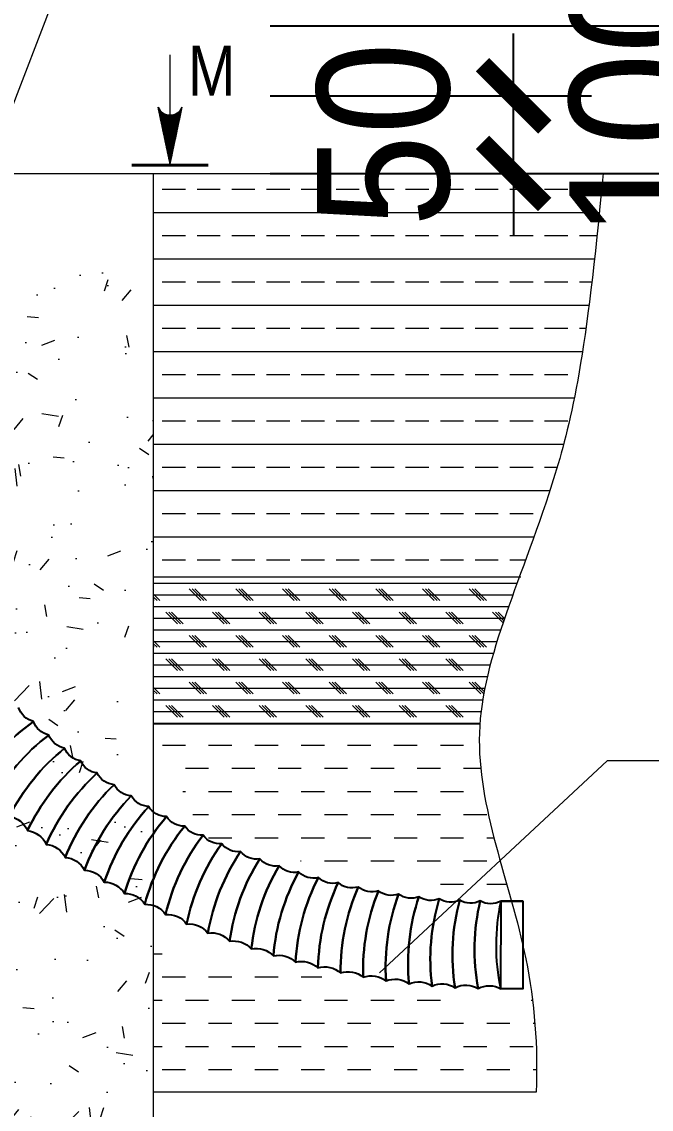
# Model space of a CAD drawing. Header units: inches. Extents: x 245672 to 1592568, y 1207716 to 2415717.
# Drawn here: x 612676.8 to 612680.84, y 1207744.6 to 1207751.59 of the extents above; entities that cross this region are included whole.
import ezdxf

# ---------------------------------------------------------------- set-up
doc = ezdxf.new("R2010")
doc.units = ezdxf.units.IN
doc.header["$MEASUREMENT"] = 0
doc.layers.add('A', color=7, linetype='Continuous', lineweight=18)
doc.layers.add('KHUNG 1', color=7, linetype='Continuous', lineweight=15)
doc.layers.add('Ac2d_SSO', color=102, linetype='Continuous')
doc.styles.add('ARIAL_0.9', font='arial.ttf', dxfattribs={"width": 0.9})
doc.styles.add('KYTHUAT02', font='', dxfattribs={"height": 24})
doc.styles.get('KYTHUAT02').set_extended_font_data('VNI-Helve-Condense')
doc.dimstyles.new('A3-1', dxfattribs={"dimscale": 0.5, "dimtxt": 1.7, "dimasz": 0.8, "dimexe": 1, "dimexo": 2.5, "dimgap": 0.8, "dimtad": 1, "dimdec": 3, "dimdsep": 46, "dimtxsty": 'ARIAL_0.9', "dimblk": 'ARCHTICK', "dimcen": 0.5, "dimdle": 1, "dimclrd": 256, "dimclre": 256, "dimclrt": 256, "dimazin": 0, "dimtfac": 1, "dimtdec": 3, "dimtix": 1, "dimtmove": 2, "dimatfit": 3, "dimldrblk": 'DOT', "dimfxl": 1, "dimlwd": -1, "dimlwe": -1, "dimarcsym": 0})
pattern_1 = [(180, (2139502.385967404, -328357.3976902366), (0, 24.82824088289969), []), (180, (2139502.385967404, -328344.9835698009), (0, 24.82824088289969), [12.41412044144985, -6.207060220724923])]
pattern_2 = [(180, (2139502.385967404, -328357.3976902366), (-12.41412044144985, 12.41412044144985), [12.41412044144985, -12.41412044144985])]

# ---------------------------------------------------------------- blocks, each defined once
blk = doc.blocks.new('CT MONG TRU')
h = blk.add_hatch()
h.set_pattern_fill('ANSI31,_O', scale=0.06696428571428571, angle=20)
h.set_pattern_definition([(65, (61674.18183547258, 109524.1101511866), (-0.1926915551679486, 0.08985354783661083), [])])
h.paths.add_polyline_path([(245.4828214272857, 1166.828173741698), (251.9305045455694, 1197.309686198831, -0.6367671985560525), (239.0351383462548, 1197.309686198831)])
at = {"lineweight": 5, "ltscale": 0.15}
h = blk.add_hatch(dxfattribs=at)
h.set_pattern_fill('BRASS', color=8, scale=99.31296353159877, style=0)
h.set_pattern_definition(pattern_1)
edge = h.paths.add_edge_path()
edge.add_line((236.4594369754195, 1161.844030722976), (477.4476089762464, 1161.844030722976))
edge.add_spline(control_points=[(477.4476089775562, 1161.844030722976), (473.4733916521072, 1118.150994196534), (469.7270968928933, 1087.245067551732), (465.9907229691744, 1063.792184218764)], knot_values=[2.510018210348833, 2.510018210348833, 2.510018210348833, 2.510018210348833, 6.4476055352252, 6.4476055352252, 6.4476055352252, 6.4476055352252], degree=3, periodic=0)
edge.add_line((465.9907229691744, 1063.792184218764), (236.4594369785044, 1063.792184218824))
edge.add_line((236.4594369754195, 1063.792184218764), (236.4594369749248, 1161.844030754246))
at = {"linetype": 'Continuous', "lineweight": 5}
h = blk.add_hatch(dxfattribs=at)
h.set_pattern_fill('AR-CONC,_O', color=8, scale=0.3940990616333282, angle=-1.27e-14)
h.set_pattern_definition([(49.99999999999996, (-18305.71639937162, 1198.369925156236), (71.7988070953037, -6.281578654175084), [7.507587124114903, -82.58345836526394]), (355, (-18305.71639937162, 1198.369925156236), (-13.88916464631705, 75.29524367868106), [6.00606969929195, -66.0667666922115]), (100.4509999999996, (-18299.73318739235, 1197.846463084221), (57.90990202060843, 69.01332234631352), [6.380463807843599, -70.18510188627951]), (46.18419999999995, (-18305.71639937162, 1218.390157476068), (106.831995644051, -16.56884198716847), [11.26138068617235, -123.8751875478962]), (96.63559999999949, (-18296.81374096125, 1217.009431421757), (93.56078603092274, 97.51017940037305), [9.570695711765149, -105.2776528294171]), (351.1840000000001, (-18305.71639937162, 1218.390157476068), (93.56093237870161, 97.51000677337724), [9.009104548937886, -99.10015003831674]), (20.99999999999995, (-18295.70628318191, 1213.38509939611), (59.75128187277452, -40.3027448849019), [7.50758712411492, -82.58345836526402]), (326, (-18295.70628318191, 1213.38509939611), (24.35612137884409, 72.5883046129573), [6.006069699291921, -66.0667666922112]), (71.45139999999995, (-18290.72703858465, 1210.026547789574), (84.10723874958394, 32.28572135221892), [6.380463807843633, -70.18510188627998]), (37.49999999999998, (-18305.71639937162, 1198.369925156236), (1.217215642815892, 33.32306147627927), [0, -65.26595739897249, 0, -67.06777830876008, 0, -66.31701959634856]), (7.499999999999932, (-18305.71639937162, 1198.369925156236), (26.33356629396722, 39.48107052970838), [0, -38.23864375215866, 0, -63.76443997414945, 0, -25.27554331785356]), (327.5, (-18328.03895839304, 1198.369925156236), (53.43612632156857, -2.25769263185019), [0, -25.02529041371636, 0, -78.07890609079504, 0, -103.6047023127856]), (317.4999999999999, (-18338.0490745604, 1198.369925156236), (58.37757138474285, 10.02055625686478), [0, -32.53287753783126, 0, -51.85240173722033, 0, -73.57435381632607])])
h.paths.add_polyline_path([(-127.6880959644914, 1088.541605249047), (-131.6290865838528, 1088.541605249047, -1.000000825906526), (-131.6290865838528, 1096.423586472869), (-127.6880959644914, 1096.423586472869), (-127.6880959644914, 1114.552143320441), (-236.4594369679689, 1114.552143320441), (-236.4594369679689, 294.8260951191187), (-165.5216058790684, 294.8260951191187), (-165.5216058790684, 313.7428500801325), (-137.1464734449983, 313.7428500801325, 0.414213562373123), (-127.6880959644914, 323.2012275606394), (-127.6880959644914, 379.1632943153381), (-131.6290865838528, 379.1632943153381, -1), (-131.6290865838528, 387.0452755540609), (-127.6880959644914, 387.0452755540609), (-127.6880959644914, 615.6227313131094), (-131.6290865838528, 615.6227313131094, -1.000000825906526), (-131.6290865838528, 623.5047125220299), (-127.6880959644914, 623.5047125220299), (-127.6880959644914, 852.0821682810783), (-131.6290865838528, 852.0821682810783, -1.000000825906526), (-131.6290865838528, 859.9641495049), (-127.6880959644914, 859.9641495049)])
edge = h.paths.add_edge_path()
edge.add_spline(control_points=[(-19.4513978511095, 1096.423586472869), (-18.58307502418756, 1102.461074262857), (-17.69263436645269, 1108.504854813218), (-16.79817713797092, 1114.552143320441)], knot_values=[82.32454940907334, 82.32454940907334, 82.32454940907334, 82.32454940907334, 84.6024894954641, 84.6024894954641, 84.6024894954641, 84.6024894954641], degree=3, periodic=0)
edge.add_line((-16.79817713797092, 1114.552143320441), (-108.7713410065626, 1114.552143320441))
edge.add_line((-108.7713410258293, 1114.552143320441), (-108.7713410258293, 1096.423586485992))
edge.add_line((-108.7713410258293, 1096.423586472869), (-19.45139786071374, 1096.423586472869))
edge = h.paths.add_edge_path()
edge.add_spline(control_points=[(-11.22041890025139, 1114.552143320441), (-12.11586678028107, 1108.499692082405), (-13.00737216323614, 1102.455890744925), (-13.87682240456343, 1096.423586472869)], knot_values=[82.4235550418777, 82.4235550418777, 82.4235550418777, 82.4235550418777, 84.70391286946223, 84.70391286946223, 84.70391286946223, 84.70391286946223], degree=3, periodic=0)
edge.add_line((-13.87682240456343, 1096.423586472869), (108.7713410197177, 1096.423586472869))
edge.add_line((108.7713410109282, 1096.423586472869), (108.7713410109282, 1114.552143307318))
edge.add_line((108.7713410109282, 1114.552143320441), (-11.22041888316747, 1114.552143320441))
edge = h.paths.add_edge_path()
edge.add_line((108.7713410109282, 1088.541605249047), (-14.99977619390148, 1088.541605249047))
edge.add_spline(control_points=[(-14.99977619200945, 1088.541605249047), (-15.81044188886881, 1082.776686027646), (-16.59365708380938, 1077.023441687226), (-20.38457971066236, 1047.617850586772), (-22.6652000695467, 1024.19242221117), (-24.09604644030333, 989.1227089464664), (-24.2421116232872, 977.4449125379324), (-23.73640203475952, 954.0649757236242), (-23.06966435164213, 942.3742860406637), (-20.65091572701931, 916.4751629829407), (-18.76500111818314, 902.2395919412374), (-15.34293293952942, 878.6412988603115), (-13.91318738460541, 869.3072220236063), (-12.51208402216434, 859.9641495049)], knot_values=[52.30144931786084, 52.30144931786084, 52.30144931786084, 52.30144931786084, 54.48455246113113, 54.48455246113113, 63.487133585918, 63.487133585918, 67.98842414831144, 67.98842414831144, 72.48971471070487, 72.48971471070487, 77.9012907011634, 77.9012907011634, 81.42950585847946, 81.42950585847946, 81.42950585847946, 81.42950585847946], degree=3, periodic=0)
edge.add_line((-12.51208402216434, 859.9641495049), (108.7713410212018, 859.9641495049))
edge.add_line((108.7713410109282, 859.9641495049), (108.7713410109282, 1088.541605252113))
edge = h.paths.add_edge_path()
edge.add_line((-20.57147535681725, 1088.541605249047), (-108.7713410020224, 1088.541605249047))
edge.add_line((-108.7713410258293, 1088.541605249047), (-108.7713410258293, 859.9641495018351))
edge.add_line((-108.7713410258293, 859.9641495049), (-18.09185464426986, 859.9641495049))
edge.add_spline(control_points=[(-18.09185461699963, 859.9641495049), (-22.10236436873674, 886.6783671081066), (-33.06818334758282, 955.9727835655212), (-28.30075540393591, 1031.30072684586), (-21.617885440588, 1081.078075692058), (-20.57147535681725, 1088.541605249047)], knot_values=[52.40460813171924, 52.40460813171924, 52.40460813171924, 52.40460813171924, 62.50412394350065, 78.5139923290543, 81.33278171510537, 81.33278171510537, 81.33278171510537, 81.33278171510537], degree=3, periodic=0)
edge = h.paths.add_edge_path()
edge.add_line((-16.91723902523518, 852.0821682810783), (-108.771341000509, 852.0821682810783))
edge.add_line((-108.7713410258293, 852.0821682810783), (-108.7713410258293, 623.5047125338662))
edge.add_line((-108.7713410258293, 623.5047125220299), (-45.4668572794179, 623.5047125220299))
edge.add_spline(control_points=[(-45.46685724705458, 623.5047125220299), (-30.69409367442131, 658.0986092239618), (-1.284347325563431, 731.65340693295), (-10.73078161478043, 810.1754933595657), (-16.91723902523518, 852.0821682810783)], knot_values=[21.49467846649953, 21.49467846649953, 21.49467846649953, 21.49467846649953, 35.55567855554222, 51.4109634958385, 51.4109634958385, 51.4109634958385, 51.4109634958385], degree=3, periodic=0)
edge = h.paths.add_edge_path()
edge.add_spline(control_points=[(-11.33955681324005, 852.0821682810783), (-9.892772532999516, 842.257523342967), (-8.511119209229946, 832.4265682846308), (-4.856427319347858, 802.2898009866476), (-3.206144355237484, 782.0049985051155), (-3.666526950895786, 751.7916388958693), (-4.310090504586697, 741.7562668323517), (-6.8705083578825, 721.7955656051636), (-8.815990887582302, 711.9026013612747), (-13.99644834548235, 691.2623158544302), (-17.34461863338947, 680.5237199515104), (-26.58263345062733, 654.2757925093174), (-32.92799808084965, 638.8559413999319), (-39.4648914411664, 623.5047125220299)], knot_values=[21.78789284123105, 21.78789284123105, 21.78789284123105, 21.78789284123105, 25.49632252941146, 25.49632252941146, 33.16446823826972, 33.16446823826972, 36.99854109269885, 36.99854109269885, 40.83261394712797, 40.83261394712797, 45.08627008805878, 45.08627008805878, 51.30953023813171, 51.30953023813171, 51.30953023813171, 51.30953023813171], degree=3, periodic=0)
edge.add_line((-39.4648914411664, 623.5047125220299), (108.7713410092402, 623.5047125220299))
edge.add_line((108.7713410109282, 623.5047125220299), (108.7713410109282, 852.0821682692422))
edge.add_line((108.7713410109282, 852.0821682810783), (-11.3395568319832, 852.0821682810783))
edge = h.paths.add_edge_path()
edge.add_line((-108.7713410258293, 615.6227313131094), (-108.7713410258293, 466.6705687371867))
edge.add_line((-108.7713410258293, 466.6705687195063), (-105.5766911185928, 466.6705687195063))
edge.add_line((-105.5766911059618, 466.6705687195063), (-105.5766911059618, 469.0163106608161))
edge.add_line((-105.5766911059618, 469.0163106620312), (-91.49436981699549, 469.0163106620312))
edge.add_spline(control_points=[(-92.96552113443613, 460.7590827941895), (-92.63342399895191, 467.5505106449127), (-90.00787480920553, 521.2433184534311), (-67.71902564167976, 571.7111874222755), (-48.84544519335032, 615.6227313131094)], knot_values=[0, 0, 0, 0, 2.583731400876506, 20.42689645168787, 20.42689645168787, 20.42689645168787, 20.42689645168787], degree=3, periodic=0)
edge.add_line((-48.84544519335032, 615.6227313131094), (-108.7713410021388, 615.6227313131094))
edge = h.paths.add_edge_path()
edge.add_spline(control_points=[(-42.83707118779421, 615.6227313131094), (-47.57718347758055, 604.5836951881647), (-52.35741735994816, 593.5711167007685), (-64.62287295609713, 563.9923722296953), (-71.72790660709143, 545.4094805270433), (-79.7847475707531, 517.2642380148172), (-82.03763122856617, 507.8376436233521), (-84.56063206493855, 493.5984288454056), (-85.25897011905909, 488.8354074954987), (-86.33626540750265, 479.2696661800146), (-86.69774717092514, 474.4528198540211), (-87.1527693644166, 466.6458378732204), (-87.29718456417322, 463.7106063067913), (-87.44154081493616, 460.7590827941895)], knot_values=[0.0341787688791016, 0.0341787688791016, 0.0341787688791016, 0.0341787688791016, 4.515293789385733, 4.515293789385733, 12.05704516847842, 12.05704516847842, 15.82792085802476, 15.82792085802476, 17.71335870279793, 17.71335870279793, 19.5987965475711, 19.5987965475711, 20.72205009115662, 20.72205009115662, 20.72205009115662, 20.72205009115662], degree=3, periodic=0)
edge.add_line((-87.44154081493616, 460.7590827941895), (-83.50714366210742, 460.7590827941895))
edge.add_arc((-83.50714363902807, 456.8180921673775), 3.940990616333291, -90, 90, ccw=False)
edge.add_line((-83.50714363902807, 452.8771015703678), (-87.44813425507162, 452.8771015703678))
edge.add_line((-87.44813425838947, 452.8771015703678), (-87.44813425838947, 439.0305048995087))
edge.add_line((-87.44813425838947, 439.030504912138), (-92.96552112069912, 439.030504912138))
edge.add_line((-92.96552113443613, 439.030504912138), (-92.96552113443613, 387.0452755675906))
edge.add_line((-92.96552113443613, 387.0452755540609), (108.7713410075814, 387.0452755540609))
edge.add_line((108.7713410109282, 387.0452755540609), (108.7713410109282, 615.622731301273))
edge.add_line((108.7713410109282, 615.6227313131094), (-42.83707117618198, 615.6227313131094))
h.paths.add_polyline_path([(-92.96552113443613, 379.1632943153381), (-92.96552113443613, 294.8260951191187), (137.14647346735, 294.8260951191187, -0.4142135623730951), (108.7713410109282, 323.2012275606394), (108.7713410109282, 379.1632943153381)])
h.paths.add_polyline_path([(127.6880959719419, 323.2012275606394, 0.4142135623730397), (137.14647346735, 313.7428500801325), (165.5216059014201, 313.7428500801325), (165.5216059014201, 294.8260951191187), (236.4594369754195, 294.8260951191187), (236.4594369754195, 1114.552143320441), (127.6880959719419, 1114.552143320441)])
at = {"lineweight": 5, "ltscale": 0.15}
h = blk.add_hatch(dxfattribs=at)
h.set_pattern_fill('BRASS', color=8, scale=99.31296353159877, style=0)
h.set_pattern_definition(pattern_1)
edge = h.paths.add_edge_path()
edge.add_line((236.4594369754195, 1063.792184218764), (465.9907229660894, 1063.792184218644))
edge.add_spline(control_points=[(465.9907229691744, 1063.792184218764), (465.2004735320807, 1058.83185942471), (464.4106678441167, 1054.204931423068), (463.6192434430122, 1049.860934063792)], knot_values=[6.4476055352252, 6.4476055352252, 6.4476055352252, 6.4476055352252, 7.280411960063686, 7.280411960063686, 7.280411960063686, 7.280411960063686], degree=3, periodic=0)
edge.add_spline(control_points=[(463.6192434430122, 1049.860934063792), (460.7243179827929, 1033.971168294549), (457.8077336773276, 1021.867012456059), (454.7685453221202, 1011.078540951014)], knot_values=[7.280411960063686, 7.280411960063686, 7.280411960063686, 7.280411960063686, 10.32670731751736, 10.32670731751736, 10.32670731751736, 10.32670731751736], degree=3, periodic=0)
edge.add_spline(control_points=[(454.7685453221202, 1011.078540951014), (453.7512462735176, 1007.46734598279), (450.0936052873731, 995.1794385612011), (446.2154411002994, 983.5809546113014), (443.4113761261106, 975.5516210794449)], knot_values=[10.32670731751736, 10.32670731751736, 10.32670731751736, 10.32670731751736, 11.34638526018073, 13.944055590312, 13.944055590312, 13.944055590312, 13.944055590312], degree=3, periodic=0)
edge.add_spline(control_points=[(443.4113761261106, 975.5516210794449), (442.0397968068719, 971.6241556853056), (440.6636479198933, 967.768397256732), (439.2940031141043, 963.9778129756451)], knot_values=[13.944055590312, 13.944055590312, 13.944055590312, 13.944055590312, 15.21467914359291, 15.21467914359291, 15.21467914359291, 15.21467914359291], degree=3, periodic=0)
edge.add_spline(control_points=[(439.2940031141043, 963.9778129756451), (437.0144016444683, 957.6688621938229), (434.7528175413609, 951.5404530465603), (432.5603066310287, 945.5624657124281)], knot_values=[15.21467914359291, 15.21467914359291, 15.21467914359291, 15.21467914359291, 17.3294722580083, 17.3294722580083, 17.3294722580083, 17.3294722580083], degree=3, periodic=0)
edge.add_line((432.5603066310287, 945.5624657124281), (236.4594369964615, 945.5624657124883))
edge.add_line((236.4594369754195, 945.5624657124281), (236.4594369751867, 1063.792184201136))
h = blk.add_hatch(dxfattribs=at)
h.set_pattern_fill('CORK', color=8, scale=50.00000000000006, style=0)
h.set_pattern_definition([(0, (8680.241775475442, 846.4749013185501), (0, 6.250000000000008), []), (135, (8683.366775490344, 843.3499013185501), (-12.4999999790246, -12.4999999790246), [8.8388348, -8.8388348]), (135, (8684.929275482893, 843.3499013185501), (-12.4999999790246, -12.4999999790246), [8.8388348, -8.8388348]), (135, (8686.491775467992, 843.3499013185501), (-12.4999999790246, -12.4999999790246), [8.8388348, -8.8388348])])
edge = h.paths.add_edge_path()
edge.add_line((236.4594369754195, 945.5624657124281), (432.560306609259, 945.5624657124883))
edge.add_spline(control_points=[(432.5603066310287, 945.5624657124281), (430.7881255373359, 940.7305280417204), (429.0610720440745, 935.9968654513359), (427.4061076790094, 931.3455722033978)], knot_values=[17.3294722580083, 17.3294722580083, 17.3294722580083, 17.3294722580083, 19.03883493930976, 19.03883493930976, 19.03883493930976, 19.03883493930976], degree=3, periodic=0)
edge.add_spline(control_points=[(427.4061076790094, 931.3455722033978), (424.2569672241807, 922.4948828071356), (421.3688483685255, 913.9424379914999), (418.9275120869279, 905.5786498486996)], knot_values=[19.03883493930976, 19.03883493930976, 19.03883493930976, 19.03883493930976, 22.29148693792387, 22.29148693792387, 22.29148693792387, 22.29148693792387], degree=3, periodic=0)
edge.add_spline(control_points=[(418.9275120869279, 905.5786498486996), (417.9253726154566, 902.1454144120216), (416.9985162168741, 898.7439677268267), (416.1597914919257, 895.3667298853397)], knot_values=[22.29148693792387, 22.29148693792387, 22.29148693792387, 22.29148693792387, 23.62666184917276, 23.62666184917276, 23.62666184917276, 23.62666184917276], degree=3, periodic=0)
edge.add_spline(control_points=[(416.1597914919257, 895.3667298853397), (416.0417755097151, 894.891522616148), (415.9255044460297, 894.4167946726084), (415.8110140711069, 893.9425249546766)], knot_values=[23.62666184917276, 23.62666184917276, 23.62666184917276, 23.62666184917276, 23.81453277188548, 23.81453277188548, 23.81453277188548, 23.81453277188548], degree=3, periodic=0)
edge.add_spline(control_points=[(415.8110140711069, 893.9425249546766), (414.9362808838487, 890.3189928233624), (414.165493555367, 886.7222069054842), (413.5146160051227, 883.1427494436502)], knot_values=[23.81453277188548, 23.81453277188548, 23.81453277188548, 23.81453277188548, 25.24991069674181, 25.24991069674181, 25.24991069674181, 25.24991069674181], degree=3, periodic=0)
edge.add_spline(control_points=[(413.5146160051227, 883.1427494436502), (413.0818552970886, 880.7628108263016), (412.702103830874, 878.3905327320099), (412.3800539597869, 876.0231469273567)], knot_values=[25.24991069674181, 25.24991069674181, 25.24991069674181, 25.24991069674181, 26.20427635389683, 26.20427635389683, 26.20427635389683, 26.20427635389683], degree=3, periodic=0)
edge.add_spline(control_points=[(412.3800539597869, 876.0231469273567), (412.1447435244918, 874.2933821231127), (411.940238289535, 872.5662291795015), (411.7683685645461, 870.840608254075)], knot_values=[26.20427635389683, 26.20427635389683, 26.20427635389683, 26.20427635389683, 26.90159747780404, 26.90159747780404, 26.90159747780404, 26.90159747780404], degree=3, periodic=0)
edge.add_spline(control_points=[(411.7683685645461, 870.840608254075), (411.7394746690989, 870.5505053699017), (411.7115031331778, 870.2604457736015), (411.6844626963139, 869.9704243540764)], knot_values=[26.90159747780404, 26.90159747780404, 26.90159747780404, 26.90159747780404, 27.01882767144187, 27.01882767144187, 27.01882767144187, 27.01882767144187], degree=3, periodic=0)
edge.add_spline(control_points=[(411.6844626963139, 869.9704243540764), (411.5841069594026, 868.8940623700619), (411.4965755790472, 867.8182261288166), (411.4223131537437, 866.7426533848047)], knot_values=[27.01882767144187, 27.01882767144187, 27.01882767144187, 27.01882767144187, 27.45390630163138, 27.45390630163138, 27.45390630163138, 27.45390630163138], degree=3, periodic=0)
edge.add_line((411.4223131537437, 866.7426533848047), (236.4594369755359, 866.7426533847449))
edge.add_line((236.4594369754195, 866.7426533848047), (236.4594369756524, 945.5624657120753))
h = blk.add_hatch(dxfattribs=at)
h.set_pattern_fill('DASH', color=8, scale=99.31296353159877, style=0)
h.set_pattern_definition(pattern_2)
edge = h.paths.add_edge_path()
edge.add_spline(control_points=[(411.4223131537437, 866.7426533848047), (411.314399458468, 865.1796955764294), (409.715019069612, 833.902615442872), (419.8907445147634, 802.5259731411934), (428.3395546451211, 772.1588785648346)], knot_values=[27.45390630163138, 27.45390630163138, 27.45390630163138, 27.45390630163138, 28.08613645848511, 40.1102647974751, 40.1102647974751, 40.1102647974751, 40.1102647974751], degree=3, periodic=0)
edge.add_line((428.3395546451211, 772.1588785648346), (264.3725446432073, 802.8863531655333))
edge.add_line((264.3725446686149, 802.8863531649113), (236.4594369962579, 866.7426533559956))
edge.add_line((236.4594369754195, 866.7426533848047), (411.4223131543549, 866.7426533848611))
h = blk.add_hatch(dxfattribs=at)
h.set_pattern_fill('DASH', color=8, scale=99.31296353159877, style=0)
h.set_pattern_definition(pattern_2)
edge = h.paths.add_edge_path()
edge.add_spline(control_points=[(438.8559926003218, 724.8669911623001), (441.466501429677, 706.6871311664581), (442.3249066472054, 688.2778457850218), (441.5634133964777, 669.6931225508451)], knot_values=[46.28603969684482, 46.28603969684482, 46.28603969684482, 46.28603969684482, 53.32827373120689, 53.32827373120689, 53.32827373120689, 53.32827373120689], degree=3, periodic=0)
edge.add_line((441.5634133964777, 669.6931225508451), (236.4594370011472, 669.6931225508451))
edge.add_line((236.4594369754195, 669.6931225508451), (236.459436976118, 746.5273908432317))
edge.add_line((236.4594369754195, 746.5273908674717), (438.8559925834124, 712.3313121802421))
at = {"color": 251}
for p, q in [((231.3199649974704, 1381.589705303311), (158.5957884341478, 1191.406622171402)), ((479.6364834010601, 847.1295934021473), (357.7392603084445, 733.4938587993383)), ((2271.846755631268, 847.1295934021473), (479.6364834010601, 847.1295934021473))]:
    blk.add_line(p, q, dxfattribs=at)
at = {"color": 7}
for p, q in [((245.4828214272857, 1193.204013094306), (245.4828214272857, 1225.452170938253)), ((245.4828214272857, 1166.828173741698), (239.0351383462548, 1197.309686198831)), ((245.4828214272857, 1166.828173741698), (251.9305045455694, 1197.309686198831)), ((225.0452674478292, 1166.828173741698), (265.9203754290938, 1166.828173741698)), ((225.0452674478292, 1166.777950525284), (265.9203754290938, 1166.777950525284)), ((225.0452674478292, 1166.727727323771), (265.9203754290938, 1166.727727323771)), ((225.0452674478292, 1166.677504107356), (265.9203754290938, 1166.677504107356)), ((225.0452674478292, 1166.627280905843), (265.9203754290938, 1166.627280905843)), ((225.0452674478292, 1166.577057659626), (265.9203754290938, 1166.577057659626)), ((225.0452674478292, 1166.526834443212), (265.9203754290938, 1166.526834443212)), ((225.0452674478292, 1166.476611241698), (265.9203754290938, 1166.476611241698)), ((225.0452674478292, 1166.426388025284), (265.9203754290938, 1166.426388025284)), ((225.0452674478292, 1166.376164808869), (265.9203754290938, 1166.376164808869)), ((225.0452674478292, 1166.325941592455), (265.9203754290938, 1166.325941592455)), ((225.0452674478292, 1166.275718390942), (265.9203754290938, 1166.275718390942)), ((225.0452674478292, 1166.225495174527), (265.9203754290938, 1166.225495174527)), ((225.0452674478292, 1166.175271973014), (265.9203754290938, 1166.175271973014)), ((225.0452674478292, 1166.125048726797), (265.9203754290938, 1166.125048726797)), ((225.0452674478292, 1166.074825510383), (265.9203754290938, 1166.074825510383)), ((225.0452674478292, 1166.024602308869), (265.9203754290938, 1166.024602308869)), ((225.0452674478292, 1165.974379092455), (265.9203754290938, 1165.974379092455))]:
    blk.add_line(p, q, dxfattribs=at)
blk.add_arc((245.4828214272857, 1200.319675669074), 7.115662587522265, 205.0247059876897, 334.9752940123103, dxfattribs=at)
at = {"layer": 'A', "linetype": 'Continuous', "ltscale": 16}
for p, q in [((158.9007416665554, 1161.844030722976), (477.4476089775562, 1161.844030722976)), ((158.9007416665554, 1161.844030722976), (236.4594369754195, 1161.844030722976)), ((236.4594369754195, 1161.844030722976), (236.4594369754195, 208.4395808130503)), ((236.4594369754195, 1161.844030722976), (477.4476089775562, 1161.844030722976)), ((433.2897087410092, 945.5624657124281), (236.4594369754195, 945.5624657124281)), ((411.4223131537437, 866.7426533848047), (236.4594369754195, 866.7426533848047)), ((441.5634133964777, 669.6931225508451), (236.4594369754195, 669.6931225508451))]:
    blk.add_line(p, q, dxfattribs=at)
blk.add_open_spline([(477.4476089775562, 1161.844030722976), (468.5290402621031, 1063.792184218764), (446.0372697114944, 966.3784366250038), (391.4378141611814, 863.8304953426123), (437.7358454093337, 759.6462520211935), (442.5531646236777, 693.8486253172159), (441.5634133964777, 669.6931225508451)], degree=3, knots=[2.510018210348833, 2.510018210348833, 2.510018210348833, 2.510018210348833, 11.34638526018073, 28.08613645848511, 44.17512671480186, 53.32827373120689, 53.32827373120689, 53.32827373120689, 53.32827373120689], dxfattribs=at)
at = {"layer": 'Ac2d_SSO', "color": 30}
for points in [[(434.4372676312923, 772.0129348933697), (434.4372676312923, 725.0129348784685), (422.7256050929427, 725.0129541903734), (422.7858342677355, 772.0129155814648), (434.4372676312923, 772.0129348933697), (422.7858342677355, 772.0129155814648, -0.2661546291830353), (411.6314316019416, 772.1160105466843, 0.1058387384353178), (410.5186429619789, 725.1291857659817, -0.2661571766813012), (422.7256050929427, 725.0129541903734, -0.1058387384385419), (422.7858342677355, 772.0129155814648, -0.2661546291830353), (411.6314316019416, 772.1160105466843, -0.2661546291825653), (400.6601996719837, 772.5398083776236, 0.1058387384365714), (398.1450572311878, 725.6071538776159, -0.2661571766810058), (410.5186429619789, 725.1291857659817, -0.1058387384353178), (411.6314316019416, 772.1160105466843, -0.2661546291825653), (400.6601996719837, 772.5398083776236, -0.2661546291835295), (389.7065117061138, 773.2909770458937, 0.1058387384377196), (385.7912579327822, 726.454337656498, -0.2661571766812038), (398.1450572311878, 725.6071538776159, -0.1058387384365714), (400.6601996719837, 772.5398083776236, -0.2661546291835295), (389.7065117061138, 773.2909770458937, -0.2661546291819972), (378.7801339104772, 774.3688467592001, 0.1058387384385317), (373.4682596698403, 727.6699817329645, -0.2661571766807442), (385.7912579327822, 726.454337656498, -0.1058387384377196), (389.7065117061138, 773.2909770458937, -0.2661546291819972), (378.7801339104772, 774.3688467592001, -0.2661546291819128), (367.8908081799746, 775.7724564820528, 0.1058387384369553), (361.1870494931936, 729.2530022710562, -0.2661571766818663), (373.4682596698403, 727.6699817329645, -0.1058387384385317), (378.7801339104772, 774.3688467592001, -0.2661546291819128), (367.8908081799746, 775.7724564820528, -0.2661546291826245), (357.0482434108853, 777.5005548149347, 0.1058387384361052), (348.9585772976279, 731.2019878327847, -0.2661571766825969), (361.1870494931936, 729.2530022710562, -0.1058387384369553), (367.8908081799746, 775.7724564820528, -0.2661546291826245), (357.0482434108853, 777.5005548149347, -0.2661546291830843), (346.2621067240834, 779.5516009479761, 0.105838738435675), (336.793745867908, 733.5152007341385, -0.2661571766806634), (348.9585772976279, 731.2019878327847, -0.1058387384361052), (357.0482434108853, 777.5005548149347, -0.2661546291830843), (346.2621067240834, 779.5516009479761, -0.2661546291835207), (335.5420149937272, 781.9237662255764, 0.105838738434547), (324.7034013420343, 736.1905785650015, -0.2661571766806031), (336.793745867908, 733.5152007341385, -0.105838738435675), (346.2621067240834, 779.5516009479761, -0.2661546291835207), (335.5420149937272, 781.9237662255764, -0.2661546291843888), (324.8975261747837, 784.6149356067181, 0.1058387384373713), (312.698323354125, 739.2257359027863, -0.2661571766816075), (324.7034013420343, 736.1905785650015, -0.105838738434547), (335.5420149937272, 781.9237662255764, -0.2661546291843888), (324.8975261747837, 784.6149356067181, -0.2661546291819915), (314.3381308466196, 787.6227096766233, 0.105838738434751), (300.7892156019807, 742.6179666668177, -0.2661571766787881), (312.698323354125, 739.2257359027863, -0.1058387384373713), (324.8975261747837, 784.6149356067181, -0.2661546291819915), (314.3381308466196, 787.6227096766233, -0.2661546291829086), (303.8732436671853, 790.944406747818, 0.1058387384359518), (288.9866961091757, 746.3642463386059, -0.266157176681463), (300.7892156019807, 742.6179666668177, -0.105838738434751), (314.3381308466196, 787.6227096766233, -0.2661546291829086), (303.8732436671853, 790.944406747818, -0.266154629181811), (293.5121950954199, 794.5770651847124, 0.1058387384378978), (277.3012880012393, 750.4612347781658, -0.266157176681236), (288.9866961091757, 746.3642463386059, -0.1058387384359518), (303.8732436671853, 790.944406747818, -0.266154629181811), (293.5121950954199, 794.5770651847124, -0.2661546291810311), (283.264222972095, 798.5174461007118, 0.1058387384371164), (265.7434098720551, 754.9052791297436, -0.2661571766835407), (277.3012880012393, 750.4612347781658, -0.1058387384378978), (293.5121950954199, 794.5770651847124, -0.2661546291810311), (283.264222972095, 798.5174461007118, -0.2661546291831329), (273.1384643018246, 802.7620363384485, 0.1058387384366588), (254.3233666419983, 759.6924171447754, -0.266157176681672), (265.7434098720551, 754.9052791297436, -0.1058387384371164), (283.264222972095, 798.5174461007118, -0.2661546291831329), (273.1384643018246, 802.7620363384485, -0.2661546291829571), (263.1439471766353, 807.3070514202118, 0.1058387384375444), (243.0513403788209, 764.81838054955, -0.2661571766800238), (254.3233666419983, 759.6924171447754, -0.1058387384366588), (273.1384643018246, 802.7620363384485, -0.2661546291829571), (263.1439471766353, 807.3070514202118, -0.2661546291816958), (253.2895826250315, 812.1484390646219, 0.1058387384353195), (231.937381118536, 770.2785991728306, -0.2661571766800514), (243.0513403788209, 764.81838054955, -0.1058387384375444), (263.1439471766353, 807.3070514202118, -0.2661546291816958), (253.2895826250315, 812.1484390646219, -0.2661546291823513), (243.5841567590833, 817.2818826586008, 0.1058387384363922), (220.9913980513811, 776.0682046562433, -0.2661571766795033), (231.937381118536, 770.2785991728306, -0.1058387384353195), (253.2895826250315, 812.1484390646219, -0.2661546291823513), (243.5841567590833, 817.2818826586008, -0.2661546291810443), (234.036322824657, 822.7028052955866, 0.105838738436881), (210.2231504768133, 782.1820350289345, -0.2661571766782066), (220.9913980513811, 776.0682046562433, -0.1058387384363922), (243.5841567590833, 817.2818826586008, -0.2661546291810443), (234.036322824657, 822.7028052955866, -0.2661546291807499), (224.6545936837792, 828.4063737392426, 0.1058387384355106), (199.6422393843532, 788.6146392524242, -0.2661571766808163), (210.2231504768133, 782.1820350289345, -0.105838738436881), (234.036322824657, 822.7028052955866, -0.2661546291807499), (224.6545936837792, 828.4063737392426, -0.2661546291826183), (215.4473339691758, 834.3875027000904, 0.1058387384353981), (189.2580985426903, 795.3602820932865, -0.2661571766784172), (199.6422393843532, 788.6146392524242, -0.1058387384355106), (224.6545936837792, 828.4063737392426, -0.2661546291826183), (215.4473339691758, 834.3875027000904, -0.2661546291815305), (206.4227528646588, 840.6408593952656, 0.1058387384352554), (179.0799864903092, 802.4129490852356, -0.2661571766822821), (189.2580985426903, 795.3602820932865, -0.1058387384353981), (215.4473339691758, 834.3875027000904, -0.2661546291815305), (206.4227528646588, 840.6408593952656, -0.266154629181753), (197.5888965502381, 847.1608684659004, 0.1058387384377414), (169.1169778928161, 809.7663522213697, -0.2661571766846944), (179.0799864903092, 802.4129490852356, -0.1058387384352554), (206.4227528646588, 840.6408593952656, -0.266154629181753), (197.5888965502381, 847.1608684659004, -0.2661546291811724), (188.9536413252354, 853.9417166262865, 0.1058387384362972), (159.3779557347298, 817.4139351397753, -0.2661571766793998), (169.1169778928161, 809.7663522213697, -0.1058387384377414), (197.5888965502381, 847.1608684659004, -0.2661546291811724), (188.9536413252354, 853.9417166262865, -0.2661546291814285), (180.5246863141656, 860.9773581773043, 0.1058387384369974), (149.871603295207, 825.3488793671131, -0.2661571766799962)], [(159.3779557347298, 817.4139351397753, -0.1058387384362972), (188.9536413252354, 853.9417166262865, -0.2661546291814285), (180.5246863141656, 860.9773581773043, -0.2661546291814128), (172.3095466792583, 868.2615201324224, 0.1058387384354466), (140.6063963323832, 833.5641102045774, -0.2661571766801339)], [(149.871603295207, 825.3488793671131, -0.1058387384369974), (180.5246863141656, 860.9773581773043, -0.2661546291814128), (172.3095466792583, 868.2615201324224, -0.2661546291819128), (164.3155470043421, 875.7877080440521, 0.1058387384371819)], [(140.6063963323832, 833.5641102045774, -0.1058387384354466), (172.3095466792583, 868.2615201324224, -0.2661546291819128), (164.3155470043421, 875.7877080440521, -0.2661546291837394)]]:
    blk.add_lwpolyline(points, format="xyb", dxfattribs=at)
at = {"color": 7, "insert": (254.9661633446813, 1230.227441340685), "char_height": 26.7857142857143, "width": 26.78550000000001, "attachment_point": 1, "style": 'KYTHUAT02'}
blk.add_mtext('M', dxfattribs=at)
blk = doc.blocks.new('_ARCHTICK')
at = {"color": 0, "linetype": 'ByBlock', "const_width": 0.3}
blk.add_lwpolyline([(-0.5, -0.5), (0.5, 0.5)], dxfattribs=at)
blk = doc.blocks.new('*D30')
at = {"transparency": 16777216}
for p, q in [((612679.958501755, 1207751.114378759), (612679.958501755, 1207751.514378759)), ((612678.3937406484, 1207751.114378759), (612680.458501755, 1207751.114378759)), ((612679.958501755, 1207750.615206403), (612679.958501755, 1207751.114378759)), ((612678.3937406485, 1207750.615206403), (612680.458501755, 1207750.615206403)), ((612679.958501755, 1207750.615206403), (612679.958501755, 1207750.215206404))]:
    blk.add_line(p, q, dxfattribs=at)
at = {"layer": 'Defpoints', "color": 0, "transparency": 16777216}
for p in [(612677.1437406484, 1207751.114378759), (612679.958501755, 1207751.114378759), (612677.1437406485, 1207750.615206403)]:
    blk.add_point(p, dxfattribs=at)
at = {"transparency": 16777216, "xscale": 0.4, "yscale": 0.4, "zscale": 0.4}
for p, rotation in [((612679.958501755, 1207751.114378759), 270), ((612679.958501755, 1207750.615206403), 90)]:
    blk.add_blockref('_ARCHTICK', p, dxfattribs=dict(at, rotation=rotation))
at = {"transparency": 16777216, "insert": (612679.1245147157, 1207750.864792581), "char_height": 0.85, "attachment_point": 5, "rotation": 90, "style": 'ARIAL_0.9'}
blk.add_mtext('50', dxfattribs=at)
blk = doc.blocks.new('_Dot')
at = {"color": 0, "linetype": 'ByBlock', "lineweight": -2}
blk.add_line((-0.5, 0), (-1, 0), dxfattribs=at)
at = {"color": 0, "linetype": 'ByBlock', "const_width": 0.5}
blk.add_lwpolyline([(-0.25, 0, 1), (0.25, 0, 1)], format="xyb", close=True, dxfattribs=at)
blk = doc.blocks.new('*D31')
at = {"transparency": 16777216}
for p, q in [((612681.5811808641, 1207751.564827502), (612681.5811808641, 1207751.964827501)), ((612678.3937406482, 1207751.564827502), (612682.0811808641, 1207751.564827502)), ((612681.5811808641, 1207750.615206404), (612681.5811808641, 1207751.564827502)), ((612678.3937406483, 1207750.615206404), (612682.0811808641, 1207750.615206404)), ((612681.5811808641, 1207750.615206404), (612681.5811808641, 1207750.215206404))]:
    blk.add_line(p, q, dxfattribs=at)
at = {"layer": 'Defpoints', "color": 0, "transparency": 16777216}
for p in [(612677.1437406482, 1207751.564827502), (612681.5811808641, 1207751.564827502), (612677.1437406483, 1207750.615206404)]:
    blk.add_point(p, dxfattribs=at)
at = {"transparency": 16777216, "xscale": 0.4, "yscale": 0.4, "zscale": 0.4}
for p, rotation in [((612681.5811808641, 1207751.564827502), 270), ((612681.5811808641, 1207750.615206404), 90)]:
    blk.add_blockref('_ARCHTICK', p, dxfattribs=dict(at, rotation=rotation))
at = {"transparency": 16777216, "insert": (612680.7471938248, 1207751.090016952), "char_height": 0.85, "attachment_point": 5, "rotation": 90, "style": 'ARIAL_0.9'}
blk.add_mtext('100', dxfattribs=at)

msp = doc.modelspace()

# ---------------------------------------------------------------- block references
at = {"layer": 'KHUNG 1', "color": 200, "xscale": 0.01199999998882411, "yscale": 0.01199999998882411, "zscale": 0.01199999998882411}
msp.add_blockref('CT MONG TRU', (612674.8042461295, 1207736.673078048), dxfattribs=at)

# ---------------------------------------------------------------- dimensions: what is measured, and where the dimension line sits
for base, p1, p2, text, picture, middle in [((612681.5811808641, 1207751.564827502), (612677.143740648, 1207750.615206403), (612677.1437406479, 1207751.564827501), '100', '*D31', (612680.7471938248, 1207751.090016952)), ((612679.958501755, 1207751.114378759), (612677.1437406483, 1207750.615206403), (612677.1437406482, 1207751.114378758), '50', '*D30', (612679.1245147157, 1207750.864792581))]:
    dim = msp.add_linear_dim(base=base, p1=p1, p2=p2, angle=90, text=text, dimstyle='A3-1')
    dim.commit()
    dim.dimension.update_dxf_attribs({"geometry": picture, "text_midpoint": middle})

doc.saveas('drawing.dxf')
